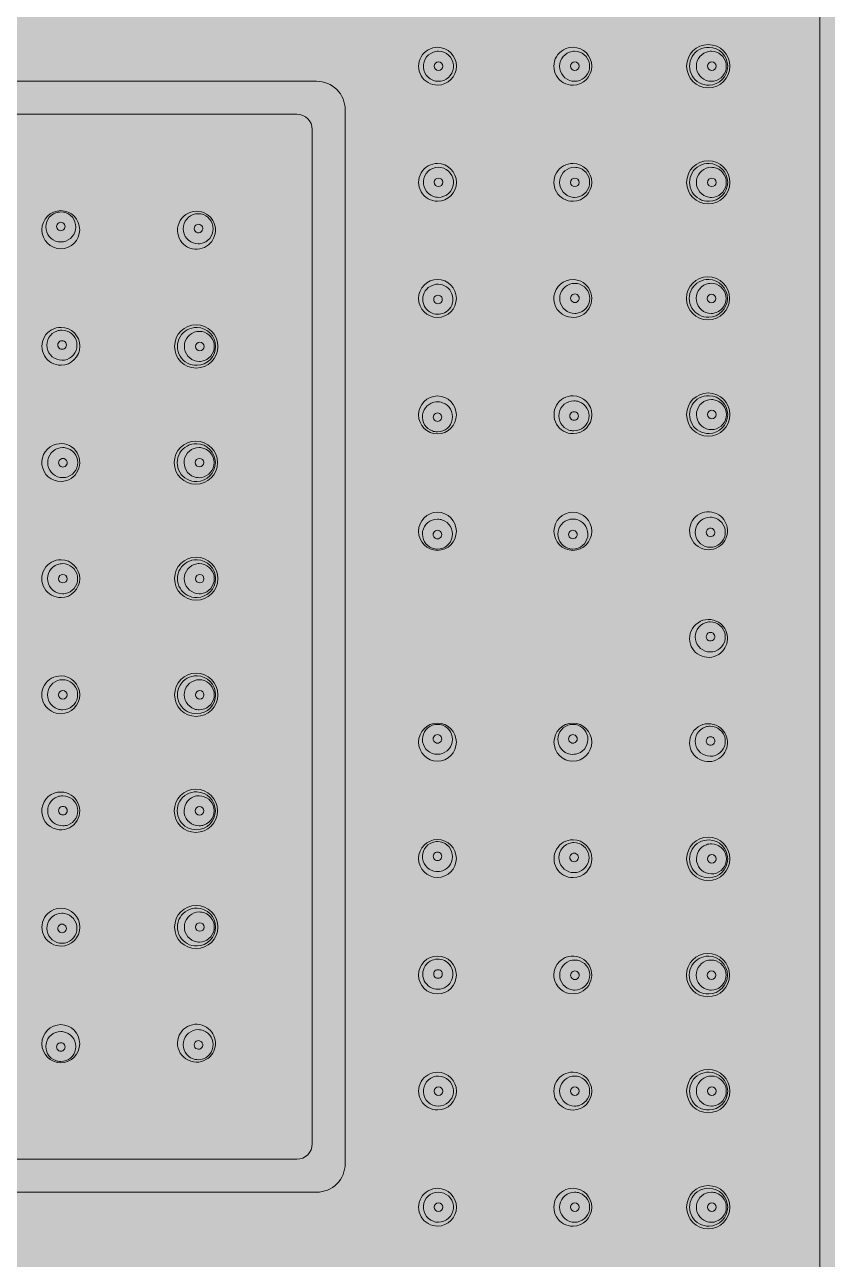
# Model space of a CAD drawing. Header units: metres. Extents: x 8 to 2416, y -346 to 476.
# Drawn here: x 223.4783 to 223.5424, y -190.352 to -190.2535 of the extents above; entities that cross this region are included whole.
import ezdxf

# ---------------------------------------------------------------- set-up
doc = ezdxf.new("R2010")
doc.units = ezdxf.units.M
doc.linetypes.add('0', pattern=[0])
doc.layers.get('0').update_dxf_attribs({"color": 250, "linetype": '0', "lineweight": 20})
doc.layers.add('baños', color=140, linetype='Continuous', lineweight=0)
doc.layers.add('SE-3', color=253, linetype='Continuous', lineweight=5)
doc.styles.get("Standard").update_dxf_attribs({"font": 'arial.ttf', "height": 0.1875})

# ---------------------------------------------------------------- blocks, each defined once
blk = doc.blocks.new('A$C3bae67db')
at = {"layer": 'baños'}
for p, q in [((0.05795743052766511, 0.144322481631086), (0.1420428246007646, 0.144322481631086)), ((0.05567767941755619, 0.142043857970684), (0.05567767969631632, 0.05795731748658994)), ((0.1443225757108735, 0.142043857970684), (0.1443225754321134, 0.05795731748658994)), ((0.05953425239812304, 0.1416937789345738), (0.140466002730534, 0.1416937789345738)), ((0.05830638234982644, 0.1404659088862488), (0.05830638234982644, 0.05953413947369057)), ((0.1416938727786032, 0.1404659088862488), (0.1416938727786032, 0.05953413947369057))]:
    blk.add_line(p, q, dxfattribs=at)
blk.add_lwpolyline([(0.1822216636463319, 0.1822215602621071), (0.01777859148198413, 0.1822215602621071), (0.01777859148198413, 0.0177784880978038), (0.1822216636463319, 0.0177784880978038)], close=True, dxfattribs=at)
for centre, radius in [((0.0544796976509847, 0.1733134594743326), 0.001726273626168971), ((0.06374570612022445, 0.1733134594743326), 0.001726273626168971), ((0.07300127095707332, 0.1732910671919292), 0.001726273626168971), ((0.08227776122473962, 0.1733134594743326), 0.001726273626168971), ((0.1177224939035764, 0.1733134594743326), 0.001726273626168971), ((0.1269989841712427, 0.1732910671919292), 0.001726273626168971), ((0.1362545490080915, 0.1733134594743326), 0.001726273626168971), ((0.1455205574773313, 0.1733134594743326), 0.001726273626168971), ((0.05448229008286809, 0.1517792178755037), 0.0003427381330779128), ((0.06374232382266065, 0.1517792178755037), 0.0003427381330779128), ((0.1362579313056553, 0.1517792178755037), 0.0003427381330779128), ((0.1455179650454479, 0.1517792178755037), 0.0003427381330779128), ((0.0768350682250798, 0.1324260433361175), 0.001726273626168971), ((0.0861115584927461, 0.1324036510537141), 0.001726273626168971), ((0.09536712332959496, 0.1324260433361175), 0.001726273626168971), ((0.1046331317988347, 0.1324260433361175), 0.001726273626168971), ((0.1138886966356836, 0.1324036510537141), 0.001726273626168971), ((0.1231651869033499, 0.1324260433361175), 0.001726273626168971)]:
    blk.add_circle(centre, radius, dxfattribs=at)
for centre, radius, start, end in [((0.05447989800812003, 0.1733552166100374), 0.001508175294152605, 0.896473032322938, 179.1038122815197), ((0.05448101657564486, 0.1735538487710251), 0.001202467430117421, 20.04733987539626, 179.6512744404281), ((0.06374550576308913, 0.1733552166100374), 0.001508175294152605, 0.8961877184802615, 179.1035269676771), ((0.0637443871955643, 0.1735538487710251), 0.001202467430117421, 0.3487255595719368, 159.9526601246038), ((0.07300215720872849, 0.1733349210793058), 0.001508167584307319, 0.9001850982253351, 179.1011506184335), ((0.07300409911065664, 0.1735357429434607), 0.001202478864778748, 20.04951967974894, 179.640957565026), ((0.08227687497308445, 0.1733573133617377), 0.001508167584307319, 0.8988493815665013, 179.0998149017747), ((0.08227493307138367, 0.1735581352258926), 0.001202478864778748, 0.3590424349740219, 159.9504803202511), ((0.09155394328079502, 0.173339638749173), 0.001510474982378461, 32.1423970633517, 140.2087241241978), ((0.09166326351167164, 0.1734710912806072), 0.001200821812368165, 359.9070834077331, 160.0164505868466), ((0.09987286056059475, 0.173339638749173), 0.001510474982378461, 32.1423970633517, 140.2087241241978), ((0.09998218079147136, 0.1734710912806072), 0.001200821812368165, 359.9070834077331, 160.0164505868466), ((0.1083369916166443, 0.1734710912806072), 0.001200821812368165, 19.98354941315338, 180.0929165922669), ((0.108446311847521, 0.173339638749173), 0.001510474982378461, 39.79127587580218, 147.8576029366483), ((0.1177233801552315, 0.1733573133617377), 0.001508167584307319, 0.9001850982253351, 179.1011506184335), ((0.1177253220569323, 0.1735581352258926), 0.001202478864778748, 20.04951967974894, 179.640957565026), ((0.1269980979195875, 0.1733349210793058), 0.001508167584307319, 0.8988493815665013, 179.0998149017747), ((0.1269961560176593, 0.1735357429434607), 0.001202478864778748, 0.3590424349740219, 159.9504803202511), ((0.1362547493652269, 0.1733552166100374), 0.001508175294152605, 0.896473032322938, 179.1038122815197), ((0.1362558679327517, 0.1735538487710251), 0.001202467430117421, 20.04733987539625, 179.6512744404281), ((0.145520357120196, 0.1733552166100374), 0.001508175294152605, 0.8961877184802615, 179.1035269676771), ((0.1455192385526711, 0.1735538487710251), 0.001202467430117421, 0.3487255595719368, 159.9526601246038), ((0.05446754951820232, 0.1735612104902096), 0.001188978101211688, 180.0020748071833, 199.67936772018), ((0.05447933488515311, 0.1735681017058432), 0.001202398407140004, 199.7994449916714, 359.6681591336498), ((0.05448018139393618, 0.173594454557179), 0.0003427214496652206, 0.3198416913579096, 179.6787560475), ((0.05448018144100253, 0.173598289266824), 0.0003427214496676189, 180.3198417624976, 359.6787559762951), ((0.05449272013104611, 0.1735610929665263), 0.001188992995398989, 0.002160217887124121, 19.91273335855645), ((0.06373268364016305, 0.1735610929665263), 0.001188992995398989, 160.0872666414435, 179.9978397821129), ((0.06374606888628342, 0.1735681017058432), 0.001202398407140004, 180.3318408663502, 340.2005550083285), ((0.06374522237727298, 0.173594454557179), 0.0003427214496652206, 0.3212439525000475, 179.6801583086421), ((0.06374522233020663, 0.173598289266824), 0.0003427214496676189, 180.3212440237049, 359.6801582375024), ((0.06375785425300684, 0.1735612104902096), 0.001188978101211688, 340.3206322798199, 359.9979251928167), ((0.07299033093929985, 0.1735433238581159), 0.001188687084480606, 180.0022010002266, 199.6794990756158), ((0.07300233640874332, 0.1735506812615775), 0.001202472454991783, 199.8169514147223, 359.6410310933491), ((0.07300338580874133, 0.1735769069549526), 0.0003427216785174244, 0.3254488414049065, 179.6683356267581), ((0.07300338602179046, 0.1735808375360826), 0.0003427216785175545, 180.3254488415971, 359.6683356265643), ((0.07301608250939218, 0.1735431000416732), 0.001188702755491038, 0.00229199929753495, 19.9144172177911), ((0.0822768367818103, 0.1733275157811995), 0.001508967363600021, 177.8229479661159, 2.030180756715632), ((0.08226294967264813, 0.1735654923240766), 0.001188702755491038, 160.0855827822089, 179.9977080007025), ((0.08227669577306962, 0.1735730735439809), 0.001202472454991783, 180.358968906651, 340.1830485852777), ((0.08227564637329898, 0.1735992992373561), 0.0003427216785174244, 0.3316643732419094, 179.6745511585951), ((0.08227564616002248, 0.173603229818486), 0.0003427216785175545, 180.3316643734357, 359.6745511584029), ((0.08228870124274046, 0.1735657161405477), 0.001188687084480606, 340.3205009243842, 359.9977989997734), ((0.0915392213878281, 0.1733286937784619), 0.001506273214753162, 139.5304199536453, 260.3648829553553), ((0.09166543075660094, 0.1734758483477385), 0.001200817506817739, 179.9068270054256, 340.0843865683467), ((0.09166078629935193, 0.1734779245608316), 0.001196171468180108, 160.2835028898118, 180.0059143141971), ((0.09153705081323871, 0.1733449948361461), 0.001521988814155353, 260.5481525612156, 31.633336167478), ((0.09168398208064765, 0.1734966598719616), 0.0003432313649668054, 173.5931482232722, 249.6561820570691), ((0.09168121028435827, 0.1734967832680532), 0.000340463161306216, 99.65649165936632, 173.5617333049892), ((0.09168160521697111, 0.1734938082787956), 0.0003434622621792048, 35.70272115541425, 99.63819332802713), ((0.09168335186971355, 0.1734943216248617), 0.0003417448353014675, 323.4591566175691, 35.80372518769882), ((0.09166790551783244, 0.1734690213807717), 0.00119617823364954, 340.3514577205625, 0.005868943530813565), ((0.09985813866762783, 0.1733286937784619), 0.001506273214753162, 139.5304199536453, 260.3648829553553), ((0.09998434803640066, 0.1734758483477385), 0.001200817506817739, 179.9068270054256, 340.0843865683467), ((0.09997970357915165, 0.1734779245608316), 0.001196171468180108, 160.2835028898118, 180.0059143141971), ((0.09985596809303843, 0.1733449948361461), 0.001521988814155353, 260.5481525612156, 31.633336167478), ((0.1000028993604474, 0.1734966598719616), 0.0003432313649668054, 173.5931482232722, 249.6561820570691), ((0.100000127564158, 0.1734967832680532), 0.000340463161306216, 99.65649165936632, 173.5617333049892), ((0.1000005224967708, 0.1734938082787956), 0.0003434622621792048, 35.70272115541425, 99.63819332802713), ((0.1000022691495133, 0.1734943216248617), 0.0003417448353014675, 323.4591566175691, 35.80372518769882), ((0.09998682279763216, 0.1734690213807717), 0.00119617823364954, 340.3514577205625, 0.005868943530813565), ((0.1084632043150773, 0.1733449948361461), 0.001521988814155353, 148.366663832522, 279.4518474387844), ((0.1083323496104835, 0.1734690213807717), 0.00119617823364954, 179.9941310564692, 199.6485422794375), ((0.108334824371715, 0.1734758483477385), 0.001200817506817739, 199.9156134316533, 0.09317299457435906), ((0.1083169032586024, 0.1734943216248617), 0.0003417448353014675, 144.1962748123012, 216.5408433824308), ((0.1083186499113449, 0.1734938082787956), 0.0003434622621792048, 80.36180667197294, 144.2972788445857), ((0.1083190448439577, 0.1734967832680532), 0.000340463161306216, 6.43826669501083, 80.34350834063368), ((0.1083162730476683, 0.1734966598719616), 0.0003432313649668054, 290.3438179429309, 6.406851776727837), ((0.1084610337404879, 0.1733286937784619), 0.001506273214753162, 279.6351170446448, 40.46958004635464), ((0.1083394688289641, 0.1734779245608316), 0.001196171468180108, 359.9940856858029, 19.71649711018825), ((0.1177234183465057, 0.1733275157811995), 0.001508967363600021, 177.9698192432843, 2.177052033884066), ((0.1177115538855755, 0.1735657161405477), 0.001188687084480606, 180.0022010002266, 199.6794990756158), ((0.1177235593552464, 0.1735730735439809), 0.001202472454991783, 199.8169514147223, 359.6410310933491), ((0.117724608755017, 0.1735992992373561), 0.0003427216785174244, 0.3254488414049065, 179.6683356267581), ((0.1177246089682935, 0.173603229818486), 0.0003427216785175545, 180.3254488415971, 359.6683356265643), ((0.1177373054556679, 0.1735654923240766), 0.001188702755491038, 0.00229199929753495, 19.9144172177911), ((0.1269841726189238, 0.1735431000416732), 0.001188702755491038, 160.0855827822089, 179.9977080007025), ((0.1269979187195727, 0.1735506812615775), 0.001202472454991783, 180.358968906651, 340.1830485852777), ((0.1269968693195747, 0.1735769069549526), 0.0003427216785174244, 0.3316643732419094, 179.6745511585951), ((0.1269968691065255, 0.1735808375360826), 0.0003427216785175545, 180.3316643734357, 359.6745511584029), ((0.1270099241890161, 0.1735433238581159), 0.001188687084480606, 340.3205009243842, 359.9977989997734), ((0.1362424008753091, 0.1735612104902096), 0.001188978101211688, 180.0020748071833, 199.6793677201801), ((0.1362541862420326, 0.1735681017058432), 0.001202398407140004, 199.7994449916714, 359.6681591336498), ((0.136255032751043, 0.173594454557179), 0.0003427214496652206, 0.3198416913579096, 179.6787560475), ((0.1362550327981094, 0.173598289266824), 0.0003427214496676189, 180.3198417624976, 359.6787559762951), ((0.1362675714881529, 0.1735610929665263), 0.001188992995398989, 0.002160217887124121, 19.91273335855645), ((0.1455075349972699, 0.1735610929665263), 0.001188992995398989, 160.0872666414435, 179.9978397821129), ((0.1455209202431629, 0.1735681017058432), 0.001202398407140004, 180.3318408663502, 340.2005550083285), ((0.1455200737343798, 0.173594454557179), 0.0003427214496652206, 0.3212439525000475, 179.6801583086421), ((0.1455200736873135, 0.173598289266824), 0.0003427214496676189, 180.3212440237049, 359.6801582375024), ((0.1455327056101137, 0.1735612104902096), 0.001188978101211688, 340.32063227982, 359.9979251928167), ((0.05447989808065223, 0.1733261349289883), 0.001508910434373833, 177.9996003974604, 2.000684916435894), ((0.06374550569055693, 0.1733261349289883), 0.001508910434373833, 177.9993150835641, 2.000399602539628), ((0.07300219540023001, 0.1733051234987677), 0.001508967363600021, 177.9698192432843, 2.177052033884066), ((0.09168403917576917, 0.1734947125826984), 0.0003414261719296849, 249.5335920906758, 323.3377727266896), ((0.1000029564555689, 0.1734947125826984), 0.0003414261719296849, 249.5335920906758, 323.3377727266896), ((0.1083162159525468, 0.1734947125826984), 0.0003414261719296849, 216.6622272733104, 290.4664079093242), ((0.126998059728086, 0.1733051234987677), 0.001508967363600021, 177.8229479661159, 2.030180756715632), ((0.1362547494377591, 0.1733261349289883), 0.001508910434373833, 177.9996003974604, 2.000684916435894), ((0.1455203570476638, 0.1733261349289883), 0.001508910434373833, 177.9993150835641, 2.000399602539628), ((0.05447967483312688, 0.1625053218036676), 0.001508369991397104, 0.7108807457131594, 179.2900072567805), ((0.05448111998019023, 0.1626421779732148), 0.001201973046303671, 19.915328080069, 179.8397393457669), ((0.06374493907240186, 0.1625053218036676), 0.001508369991397104, 0.7099927432194744, 179.2891192542869), ((0.06374349392533851, 0.1626421779732148), 0.001201973046303671, 0.1602606542315242, 160.084671919931), ((0.07301119532778877, 0.1625044422988147), 0.001509211767642307, 346.828532229629, 179.243894026229), ((0.0730054199450283, 0.1626533971103079), 0.001200928035992184, 19.83266307732577, 180.07419896696), ((0.08228688576921606, 0.1625079825428095), 0.001510641993610608, 0.5809473250861245, 179.4860116572814), ((0.08237487893800655, 0.1625904260841828), 0.001200928035992184, 359.92580103304, 160.1673369226743), ((0.0915862143840318, 0.1624867265404824), 0.001523564837230641, 0.5749321923366639, 179.4273566964525), ((0.09181096014524748, 0.1625102988034151), 0.00119389333313216, 359.6410510969565, 160.6700218788731), ((0.1084140407442842, 0.1624867265404824), 0.001523564837230641, 0.5726433035474657, 179.4250678076633), ((0.1081892949830685, 0.1625102988034151), 0.00119389333313216, 19.32997812112687, 180.3589489030435), ((0.1177133693590999, 0.1625079825428095), 0.001510641993610608, 0.5139883427186024, 179.4190526749139), ((0.1176253761903094, 0.1625904260841828), 0.001200928035992184, 19.83266307732577, 180.07419896696), ((0.1269890598005272, 0.1625044422988147), 0.001509211767642307, 0.7561059737710158, 193.171467770371), ((0.1269948351832877, 0.1626533971103079), 0.001200928035992184, 359.92580103304, 160.1673369226743), ((0.1362553160559141, 0.1625053218036676), 0.001508369991397104, 0.7108807457131594, 179.2900072567805), ((0.1362567612029775, 0.1626421779732148), 0.001201973046303671, 19.915328080069, 179.8397393457685), ((0.1455205802951891, 0.1625053218036676), 0.001508369991397104, 0.7099927432194744, 179.2891192542869), ((0.1455191351481258, 0.1626421779732148), 0.001201973046303671, 0.1602606542331526, 160.084671919931), ((0.05447514442696821, 0.162645556827659), 0.001195992791243886, 180.0008071647798, 199.7035512946327), ((0.05448032528509295, 0.1626488237044619), 0.00120197248215199, 199.7668953392953, 359.839403913317), ((0.05448089270360335, 0.1626680811883894), 0.000342717117449731, 0.1414165953508873, 179.8545204967726), ((0.05448089276453949, 0.1626697972677), 0.0003427171174496419, 180.1414165954144, 359.854520496644), ((0.05448629616487644, 0.1626454373263648), 0.001195996880989198, 0.0008305610141249543, 19.85298930787151), ((0.06373831774087968, 0.1626454373263648), 0.001195996880989198, 160.1470106921285, 179.9991694389859), ((0.0637442886204358, 0.1626488237044619), 0.00120197248215199, 180.160596086683, 340.2331046607047), ((0.0637437212019254, 0.1626680811883894), 0.000342717117449731, 0.1454795032273842, 179.8585834046491), ((0.06374372114098925, 0.1626697972677), 0.0003427171174496419, 180.145479503356, 359.8585834045856), ((0.06374946947856053, 0.162645556827659), 0.001195992791243886, 340.2964487053673, 359.9991928352202), ((0.07300421366628917, 0.162651841889403), 0.00119972075021922, 180, 199.6894084976491), ((0.07300455933703098, 0.1626544966894308), 0.001200943033476937, 199.8031047080196, 0.06684714840780348), ((0.07299085823158613, 0.1626671433972042), 0.0003424123588573842, 0.09251265869286474, 180.098022152865), ((0.07299085828638319, 0.1626671104729844), 0.0003424123588572697, 180.092512941707, 0.09802186985085153), ((0.07300578258762336, 0.1626559617632672), 0.001199718968097798, 359.996946844907, 19.72332169044368), ((0.08237451629541148, 0.1625929907371422), 0.001199718968097798, 160.2766783095563, 180.003053155093), ((0.08237573954600386, 0.1625915256633057), 0.001200943033476937, 179.9331528515922, 340.1968952919805), ((0.08238944059665165, 0.1626041394468594), 0.0003424123588572697, 179.9019781301492, 359.907487058293), ((0.08238944065144871, 0.1626041723710792), 0.0003424123588573842, 359.901977847135, 179.9074873413072), ((0.08237608521674566, 0.1625888708632779), 0.00119972075021922, 340.3105915023508, 0), ((0.09182300489258388, 0.1625030107095888), 0.001207674969753276, 160.5328952600326, 180), ((0.09184579302630347, 0.1625049801287055), 0.0003407760450880885, 359.6740150187168, 180.3195815854411), ((0.1081544621020125, 0.1625049801287055), 0.0003407760450880885, 359.6804184145589, 180.3259849812832), ((0.1081772502357321, 0.1625030107095888), 0.001207674969753276, 0, 19.46710473996738), ((0.1176241699115703, 0.1625888708632779), 0.00119972075021922, 180, 199.6894084976491), ((0.1176245155823121, 0.1625915256633057), 0.001200943033476937, 199.8031047080196, 0.06684714840780348), ((0.1176108144768673, 0.1626041723710792), 0.0003424123588573842, 0.09251265869286474, 180.098022152865), ((0.1176108145316643, 0.1626041394468594), 0.0003424123588572697, 180.092512941707, 0.09802186985085153), ((0.1176257388329045, 0.1625929907371422), 0.001199718968097798, 359.996946844907, 19.72332169044368), ((0.126995695791285, 0.1626544966894308), 0.001200943033476937, 179.9331528515922, 340.1968952919805), ((0.1269944725406926, 0.1626559617632672), 0.001199718968097798, 160.2766783095563, 180.003053155093), ((0.1270093968419328, 0.1626671104729844), 0.0003424123588572697, 179.9019781301492, 359.907487058293), ((0.1270093968967299, 0.1626671433972042), 0.0003424123588573842, 359.901977847135, 179.9074873413072), ((0.1269960414620268, 0.162651841889403), 0.00119972075021922, 340.3105915023508, 0), ((0.1362507856497555, 0.162645556827659), 0.001195992791243886, 180.0008071647798, 199.7035512946327), ((0.1362559665078802, 0.1626488237044619), 0.00120197248215199, 199.7668953392953, 359.839403913317), ((0.1362565339263906, 0.1626680811883894), 0.000342717117449731, 0.1414165953508873, 179.8545204967726), ((0.1362565339873267, 0.1626697972677), 0.0003427171174496419, 180.1414165954144, 359.854520496644), ((0.1362619373874363, 0.1626454373263648), 0.001195996880989198, 0.0008305610141249543, 19.85298930787151), ((0.1455139589634395, 0.1626454373263648), 0.001195996880989198, 160.1470106921285, 179.9991694389859), ((0.145519929843223, 0.1626488237044619), 0.00120197248215199, 180.160596086683, 340.2331046607047), ((0.1455193624247126, 0.1626680811883894), 0.000342717117449731, 0.1454795032273842, 179.8585834046491), ((0.1455193623637765, 0.1626697972677), 0.0003427171174496419, 180.145479503356, 359.8585834045856), ((0.1455251107013478, 0.162645556827659), 0.001195992791243886, 340.2964487053673, 359.9991928352202), ((0.05447967492748695, 0.1624929886570108), 0.001508573317714411, 178.8216237899946, 1.179264308856052), ((0.06374493897804179, 0.1624929886570108), 0.001508573317714411, 178.820735691144, 1.178376210005465), ((0.07300972598702948, 0.1624924126265803), 0.001507949430811743, 178.7861149333493, 347.2863113225147), ((0.0822868853888199, 0.1625086333660484), 0.001510635915196017, 179.5106951228642, 0.5562638595076828), ((0.09158621378331055, 0.1625168025323269), 0.001523560504830024, 180.5584262577229, 359.4438626310407), ((0.09180919968364698, 0.1624954735541344), 0.001193893552601191, 179.6382842799193, 340.6700129615115), ((0.09184579281189009, 0.1625011405359835), 0.0003407760450881728, 179.6740150186533, 0.3195815855062213), ((0.09179715508228448, 0.1625027614001233), 0.00120767496975197, 340.5328952513857, 0.00274696578805152), ((0.1084140413450054, 0.1625168025323269), 0.001523560504830024, 180.5561373689593, 359.441573742277), ((0.1082031000460315, 0.1625027614001233), 0.00120767496975197, 179.997253034212, 199.4671047486143), ((0.108191055444669, 0.1624954735541344), 0.001193893552601191, 199.3299870384885, 0.3617157200806724), ((0.1081544623164259, 0.1625011405359835), 0.0003407760450881728, 179.6804184144938, 0.3259849813467099), ((0.1177133697394961, 0.1625086333660484), 0.001510635915196017, 179.4437361404923, 0.4893048771358387), ((0.1269905291412865, 0.1624924126265803), 0.001507949430811743, 192.7136886774853, 1.213885066650693), ((0.1362553161502742, 0.1624929886570108), 0.001508573317714411, 178.8216237899946, 1.179264308856052), ((0.145520580200829, 0.1624929886570108), 0.001508573317714411, 178.820735691144, 1.178376210005465), ((0.05447950813184299, 0.1516974878060644), 0.001508175096699564, 0.3875553460212671, 179.6135214827309), ((0.05448327261931674, 0.151767782404324), 0.001200198361899698, 199.7612507028317, 179.9592501936951), ((0.06374510577368575, 0.1516974878060644), 0.001508175096699564, 0.386478517269135, 179.6124446539788), ((0.063741341286212, 0.151767782404324), 0.001200198361899698, 0.04074980630490895, 340.2387492971683), ((0.0730079978090803, 0.1516867050663002), 0.001515211808342921, 0.2639760559234214, 179.7336847053708), ((0.0730739901680213, 0.1517256996076135), 0.001201160737011495, 32.91656010550926, 171.2970902225019), ((0.08230313843476189, 0.1516853050253708), 0.001515211808342921, 0.2663152946292405, 179.7360239440766), ((0.0824559052025311, 0.1516971728971335), 0.001198002720139636, 359.8324281218217, 160.4590174576771), ((0.09158715596547928, 0.1516763482313941), 0.001523803867774046, 0.5847748674714536, 179.4162231563053), ((0.0918136551121993, 0.1516998205421665), 0.001193765217027741, 359.636596389109, 160.6779286321186), ((0.1084130991628367, 0.1516763482313941), 0.001523803867774046, 0.5837768436947157, 179.4152251325285), ((0.1081866000161167, 0.1516998205421665), 0.001193765217027741, 19.32207136788142, 180.363403610891), ((0.1176971166935541, 0.1516853050253708), 0.001515211808342921, 0.2639760559234214, 179.7336847053708), ((0.1175443499257849, 0.1516971728971335), 0.001198002720139636, 19.54098254232293, 180.1675718781783), ((0.1269922573192357, 0.1516867050663002), 0.001515211808342921, 0.2663152946292405, 179.7360239440766), ((0.1269262649602947, 0.1517256996076135), 0.001201160737011495, 8.702909777498146, 147.0834398944907), ((0.1362551493546302, 0.1516974878060644), 0.001508175096699564, 0.3875553460212671, 179.6135214827309), ((0.136258913842104, 0.151767782404324), 0.001200198361899698, 199.7612507028317, 179.9592501936951), ((0.145520746996473, 0.1516974878060644), 0.001508175096699564, 0.386478517269135, 179.6124446539788), ((0.1455169825089992, 0.151767782404324), 0.001200198361899698, 0.04074980630490895, 340.2387492971683), ((0.05441135045814782, 0.1517482342116985), 0.001128460337495796, 178.9640748255869, 199.9974153185455), ((0.06381326344738092, 0.1517482342116985), 0.001128460337495796, 340.0025846814546, 1.035925174413134), ((0.07307399016074534, 0.1517256996062493), 0.001201160729709154, 171.2970901245025, 202.5176190348196), ((0.07309017884925062, 0.1517334180448024), 0.0003418119665339049, 359.8552793012769, 180.1515735499855), ((0.07309017895497938, 0.1517316504310493), 0.0003418119665338834, 179.8552793012768, 0.1515735499854856), ((0.07307399016756655, 0.151725699607983), 0.001201160736598691, 337.0568312886519, 32.91656015686085), ((0.08246630862297799, 0.1516925742759447), 0.001209345381516621, 160.4185567370955, 184.4163468369073), ((0.08247988585274335, 0.1516948994953289), 0.0003418119665339049, 359.8484264500146, 180.1447206987231), ((0.0918259001020747, 0.151692364972309), 0.001207791059114692, 160.5363707599155, 180.0027326105982), ((0.09184874240166074, 0.1516943037884637), 0.0003407458622599414, 359.6707068420732, 179.9999999999365), ((0.1081515127266552, 0.1516943037884637), 0.0003407458622599414, 6.35093158794635e-11, 180.3292931579268), ((0.1081743550262413, 0.151692364972309), 0.001207791059114692, 359.9972673894018, 19.46362924008448), ((0.1175203692755726, 0.1516948994953289), 0.0003418119665339049, 359.8552793012769, 180.1515735499855), ((0.117533946505338, 0.1516925742759447), 0.001209345381516621, 355.5836531630927, 19.58144326290454), ((0.1269262649607494, 0.151725699607983), 0.001201160736598691, 147.0834398431392, 202.9431687113481), ((0.1269100762790654, 0.1517334180448024), 0.0003418119665339049, 359.8484264500146, 180.1447206987231), ((0.1269100761733366, 0.1517316504310493), 0.0003418119665338834, 179.8484264500145, 0.1447206987231602), ((0.1269262649675706, 0.1517256996062493), 0.001201160729709154, 337.4823809651804, 8.702909875497538), ((0.1361869916809351, 0.1517482342116985), 0.001128460337495796, 178.9640748255869, 199.9974153185455), ((0.1455889046701682, 0.1517482342116985), 0.001128460337495796, 340.0025846814546, 1.035925174413134), ((0.05447950815821834, 0.1516946950685458), 0.001508196546264781, 179.5074288684401, 0.4936479602929344), ((0.0637451057473104, 0.1516946950685458), 0.001508196546264781, 179.5063520397071, 0.4925711315599271), ((0.07300799808488456, 0.1517002163168009), 0.001515209523409549, 180.2445972809356, 359.7530634803589), ((0.07307393051199007, 0.1517096354696328), 0.001195045438537086, 201.8072276504948, 337.7672225745089), ((0.08230313815895762, 0.1516988162758715), 0.001515209523409549, 180.2469365196411, 359.7554027190644), ((0.08245510639424403, 0.1516903087541159), 0.001198002774692498, 184.3495727924682, 340.4590152359306), ((0.08247988574701459, 0.1516931318816042), 0.0003418119665338834, 179.8484264500145, 0.1447206987231602), ((0.08244954324434595, 0.1516936374212783), 0.001204359554630129, 340.3983028553304, 0.00150830349425744), ((0.09158715569695097, 0.1517071591972758), 0.001523801172583426, 180.5747514779052, 359.4262465459042), ((0.09181185024929484, 0.1516847358356479), 0.001193765215403577, 179.6365954075218, 340.6779287406165), ((0.09184873122601722, 0.1516904147697922), 0.0003407568798300127, 179.346075732061, 0.324631110040522), ((0.09179960526373954, 0.1516921914056475), 0.001207791056576054, 340.5363707333084, 0.002733619492575247), ((0.108413099431365, 0.1517071591972758), 0.001523801172583426, 180.5737534540958, 359.4252485220948), ((0.1082006498645764, 0.1516921914056475), 0.001207791056576054, 179.9972663805075, 199.4636292666916), ((0.1081884048790211, 0.1516847358356479), 0.001193765215403577, 199.3220712593835, 0.3634045924781659), ((0.1081515239022988, 0.1516904147697922), 0.0003407568798300127, 179.6753688899595, 0.6539242679389679), ((0.1176971169693584, 0.1516988162758715), 0.001515209523409549, 180.2445972809356, 359.7530634803589), ((0.11755071188397, 0.1516936374212783), 0.001204359554630129, 179.9984916965057, 199.6016971446696), ((0.117545148734072, 0.1516903087541159), 0.001198002774692498, 199.5409847640694, 355.6504272075318), ((0.1175203693813014, 0.1516931318816042), 0.0003418119665338834, 179.8552793012768, 0.1515735499854856), ((0.1269922570434314, 0.1517002163168009), 0.001515209523409549, 180.2469365196411, 359.7554027190644), ((0.1269263246163259, 0.1517096354696328), 0.001195045438537086, 202.2327774254911, 338.1927723495052), ((0.1362551493810056, 0.1516946950685458), 0.001508196546264781, 179.5074288684401, 0.4936479602929344), ((0.1455207469700976, 0.1516946950685458), 0.001508196546264781, 179.5063520397071, 0.4925711315599271), ((0.05795630335677515, 0.142043857970684), 0.002278623939186994, 89.971657394038, 180), ((0.1420439517716545, 0.142043857970684), 0.002278623939186994, 0, 90.028342605962), ((0.05953425239812304, 0.1404659088862488), 0.001227870048324664, 90.00000000256642, 179.9999999898011), ((0.1404660027303066, 0.1404659088862488), 0.001227870048324664, 1.019894475264307e-08, 89.99999999743358), ((0.07683595447673497, 0.1324698972235225), 0.001508167584307319, 0.9001850982253351, 179.1011506184335), ((0.1231643006516947, 0.1324698972235225), 0.001508167584307319, 0.8988493815665013, 179.0998149017747), ((0.06757577863658071, 0.132457578697931), 0.001521988814155353, 148.366663832522, 279.4518474387844), ((0.06744956593814777, 0.1325836751423921), 0.001200821812368165, 19.98354941315338, 180.0929165922669), ((0.06755888616902439, 0.1324522226109579), 0.001510474982378461, 39.79127587580216, 147.8576029366483), ((0.06757360806199131, 0.1324412776402468), 0.001506273214753162, 279.6351170446447, 40.46958004635466), ((0.06745204315046749, 0.1325905084226164), 0.001196171468180108, 359.9940856858029, 19.71649711018825), ((0.07683789637843574, 0.1326707190876775), 0.001202478864778748, 20.04951967974894, 179.640957565026), ((0.07683718307652043, 0.1327118830991409), 0.0003427216785174244, 0.3254488414049065, 179.6683356267581), ((0.07684987977717128, 0.1326780761858615), 0.001188702755491038, 0.00229199929753495, 19.9144172177911), ((0.08611067224109092, 0.1324475049410907), 0.001508167584307319, 0.8988493815665013, 179.0998149017747), ((0.08609674694065461, 0.1326556839034581), 0.001188702755491038, 160.0855827822089, 179.9977080007025), ((0.08610873033916278, 0.1326483268052456), 0.001202478864778748, 0.3590424349740219, 159.9504803202511), ((0.08610944364107809, 0.1326894908167375), 0.0003427216785174244, 0.3316643732419094, 179.6745511585951), ((0.09536732368673029, 0.1324678004718223), 0.001508175294152605, 0.896473032322938, 179.1038122815197), ((0.09536844225425511, 0.13266643263281), 0.001202467430117421, 20.04733987539626, 179.6512744404281), ((0.09536760707254643, 0.1327070384189639), 0.0003427214496652206, 0.3198416913579096, 179.6787560475), ((0.09538014580965637, 0.1326736768283112), 0.001188992995398989, 0.002160217887124121, 19.91273335855645), ((0.1046329314416994, 0.1324678004718223), 0.001508175294152605, 0.8961877184802615, 179.1035269676771), ((0.1046201093187733, 0.1326736768283112), 0.001188992995398989, 160.0872666414435, 179.9978397821129), ((0.1046318128741746, 0.13266643263281), 0.001202467430117421, 0.3487255595719368, 159.9526601246038), ((0.1046326480558832, 0.1327070384189639), 0.0003427214496652206, 0.3212439525000475, 179.6801583086421), ((0.1138895828873387, 0.1324475049410907), 0.001508167584307319, 0.9001850982253351, 179.1011506184335), ((0.1138915247892669, 0.1326483268052456), 0.001202478864778748, 20.04951967974894, 179.640957565026), ((0.1138908114873516, 0.1326894908167375), 0.0003427216785174244, 0.3254488414049065, 179.6683356267581), ((0.1139035081880024, 0.1326556839034581), 0.001188702755491038, 0.00229199929753495, 19.9144172177911), ((0.1231503753512584, 0.1326780761858615), 0.001188702755491038, 160.0855827822089, 179.9977080007025), ((0.1231623587499939, 0.1326707190876775), 0.001202478864778748, 0.3590424349740219, 159.9504803202511), ((0.1231630720519092, 0.1327118830991409), 0.0003427216785174244, 0.3316643732419094, 179.6745511585951), ((0.1324266470664384, 0.1324412776402468), 0.001506273214753162, 139.5304199536453, 260.3648829553553), ((0.1324413689594053, 0.1324522226109579), 0.001510474982378461, 32.1423970633517, 140.2087241241978), ((0.1325482119779622, 0.1325905084226164), 0.001196171468180108, 160.2835028898118, 180.0059143141971), ((0.1325506891902819, 0.1325836751423921), 0.001200821812368165, 359.9070834077331, 160.0164505868466), ((0.132424476491849, 0.132457578697931), 0.001521988814155353, 260.5481525612156, 31.633336167478), ((0.06744492393198698, 0.1325816052425566), 0.00119617823364954, 179.9941310564692, 199.6485422794375), ((0.06744739869321847, 0.1325884322095234), 0.001200817506817739, 199.9156134316533, 0.09317299457435906), ((0.06742947758010587, 0.1326069054866466), 0.0003417448353014675, 144.1962748123012, 216.5408433824308), ((0.06743122423284831, 0.1326063921405805), 0.0003434622621792048, 80.36180667197289, 144.2972788445857), ((0.06742879027405024, 0.1326072964444833), 0.0003414261719296849, 216.6622272733104, 290.466407909324), ((0.06743161916568852, 0.1326093671298381), 0.000340463161306216, 6.43826669501083, 80.34350834063362), ((0.06742884736917176, 0.1326092437337465), 0.0003432313649668054, 290.3438179429309, 6.406851776727837), ((0.07683599266800911, 0.1324400996429844), 0.001508967363600021, 177.9698192432843, 2.177052033884066), ((0.07682412820707896, 0.1326783000023326), 0.001188687084480606, 180.0022010002266, 199.6794990756158), ((0.0768361336767498, 0.1326856574057658), 0.001202472454991783, 199.8169514147223, 359.6410310933491), ((0.07683718328979694, 0.1327158136802709), 0.0003427216785175545, 180.3254488415971, 359.6683356265643), ((0.08611063404958941, 0.1324177073605526), 0.001508967363600021, 177.8229479661159, 2.030180756715632), ((0.0861104930410761, 0.1326632651233624), 0.001202472454991783, 180.358968906651, 340.1830485852777), ((0.08610944342802895, 0.1326934213978674), 0.0003427216785175545, 180.3316643734357, 359.6745511584029), ((0.08612249851051956, 0.1326559077199008), 0.001188687084480606, 340.3205009243842, 359.9977989997734), ((0.09536732375926249, 0.1324387187907732), 0.001508910434373833, 177.9996003974604, 2.000684916435894), ((0.09535497519681257, 0.1326737943519944), 0.001188978101211688, 180.0020748071833, 199.6793677201801), ((0.09536676056376336, 0.1326806855676281), 0.001202398407140004, 199.7994449916714, 359.6681591336498), ((0.09536760711961279, 0.1327108731286089), 0.0003427214496676189, 180.3198417624976, 359.6787559762951), ((0.1046329313691672, 0.1324387187907732), 0.001508910434373833, 177.9993150835641, 2.000399602539628), ((0.1046334945648937, 0.1326806855676281), 0.001202398407140004, 180.3318408663502, 340.2005550083285), ((0.1046326480088169, 0.1327108731286089), 0.0003427214496676189, 180.3212440237049, 359.6801582375024), ((0.1046452799316171, 0.1326737943519944), 0.001188978101211688, 340.3206322798199, 359.9979251928167), ((0.1138896210788403, 0.1324177073605526), 0.001508967363600021, 177.9698192432843, 2.177052033884066), ((0.1138777566179101, 0.1326559077199008), 0.001188687084480606, 180.0022010002266, 199.6794990756158), ((0.1138897620873536, 0.1326632651233624), 0.001202472454991783, 199.8169514147223, 359.6410310933491), ((0.1138908117004007, 0.1326934213978674), 0.0003427216785175545, 180.3254488415971, 359.6683356265643), ((0.1231642624604206, 0.1324400996429844), 0.001508967363600021, 177.8229479661159, 2.030180756715632), ((0.1231641214516799, 0.1326856574057658), 0.001202472454991783, 180.358968906651, 340.1830485852777), ((0.1231630718386327, 0.1327158136802709), 0.0003427216785175545, 180.3316643734357, 359.6745511584029), ((0.1231761269213507, 0.1326783000023326), 0.001188687084480606, 340.3205009243842, 359.9977989997734), ((0.1325528564352112, 0.1325884322095234), 0.001200817506817739, 179.9068270054256, 340.0843865683467), ((0.1325714077592579, 0.1326092437337465), 0.0003432313649668054, 173.5931482232722, 249.6561820570691), ((0.1325686359629685, 0.1326093671298381), 0.000340463161306216, 99.65649165936632, 173.5617333049892), ((0.1325714648543794, 0.1326072964444833), 0.0003414261719296849, 249.5335920906758, 323.3377727266896), ((0.1325690308955814, 0.1326063921405805), 0.0003434622621792048, 35.70272115541425, 99.63819332802713), ((0.1325707775483238, 0.1326069054866466), 0.0003417448353014675, 323.4591566175691, 35.80372518769882), ((0.1325553311964427, 0.1325816052425566), 0.00119617823364954, 340.3514577205625, 0.005868943530813565), ((0.0675262201329474, 0.1216022853915248), 0.001523564837230641, 0.572643303545837, 179.4250678076633), ((0.06730147437173173, 0.1216258576544575), 0.00119389333313216, 19.32997812112687, 180.3589489030435), ((0.07682554874776315, 0.121623541393852), 0.001510641993610608, 0.5139883427186024, 179.4190526749139), ((0.07673755557897266, 0.1217059849352253), 0.001200928035992184, 19.83266307732577, 180.07419896696), ((0.08610123918919044, 0.1216200011498572), 0.001509211767642307, 0.7561059737710158, 193.171467770371), ((0.08610665192958322, 0.1217715206143097), 0.001199718968097798, 160.2766783095563, 180.003053155093), ((0.08610701457195091, 0.1217689559613504), 0.001200928035992184, 359.92580103304, 160.1673369226743), ((0.09536749544457734, 0.1216208806547101), 0.001508369991397104, 0.7108807457131594, 179.2900072567805), ((0.0953689405916407, 0.1217577368242573), 0.001201973046303671, 19.915328080069, 179.8397393457669), ((0.0953741167763269, 0.1217609961774073), 0.001195996880989198, 0.0008305610141249543, 19.85298930787151), ((0.1046327596838523, 0.1216208806547101), 0.001508369991397104, 0.7099927432194744, 179.2891192542869), ((0.1046261383523301, 0.1217609961774073), 0.001195996880989198, 160.1470106921285, 179.9991694389859), ((0.104631314536789, 0.1217577368242573), 0.001201973046303671, 0.1602606542315242, 160.084671919931), ((0.1138990159392392, 0.1216200011498572), 0.001509211767642307, 346.828532229629, 179.243894026229), ((0.1138932405564788, 0.1217689559613504), 0.001200928035992184, 19.83266307732577, 180.07419896696), ((0.1138936031990738, 0.1217715206143097), 0.001199718968097798, 359.996946844907, 19.72332169044368), ((0.1231747063806665, 0.121623541393852), 0.001510641993610608, 0.5809473250861245, 179.4860116572814), ((0.123262699549457, 0.1217059849352253), 0.001200928035992184, 359.92580103304, 160.1673369226743), ((0.1324740349954823, 0.1216022853915248), 0.001523564837230641, 0.5749321923366639, 179.4273566964525), ((0.1326987807566979, 0.1216258576544575), 0.00119389333313216, 359.6410510969565, 160.6700218788731), ((0.06752622073366865, 0.1216323613833694), 0.001523560504830024, 180.5561373689593, 359.441573742277), ((0.06731527943469473, 0.1216183202511658), 0.00120767496975197, 179.997253034212, 199.4671047486143), ((0.06730323483333223, 0.1216110324051769), 0.001193893552601191, 199.3299870384885, 0.3617157200806724), ((0.06726664149067574, 0.121620538979748), 0.0003407760450880885, 359.6804184145589, 180.3259849812832), ((0.06726664170508911, 0.121616699387026), 0.0003407760450881728, 179.6804184144938, 0.3259849813467099), ((0.0672894296246227, 0.1216185695606313), 0.001207674969753276, 0, 19.46710473996738), ((0.07682554912815931, 0.1216241922170909), 0.001510635915196017, 179.4437361404923, 0.4893048771358387), ((0.07673634930023354, 0.1217044297143204), 0.00119972075021922, 180, 199.6894084976491), ((0.07673669497097535, 0.1217070845143482), 0.001200943033476937, 199.8031047080196, 0.06684714840780348), ((0.0767229938655305, 0.1217197312221217), 0.0003424123588573842, 0.09251265869286474, 180.098022152865), ((0.07672299392032755, 0.1217196982979019), 0.0003424123588572697, 180.092512941707, 0.09802186985085153), ((0.07673791822156772, 0.1217085495881847), 0.001199718968097798, 359.996946844907, 19.72332169044368), ((0.08610270852994972, 0.1216079714776228), 0.001507949430811743, 192.7136886774853, 1.213885066650693), ((0.08610787517994822, 0.1217700555404733), 0.001200943033476937, 179.9331528515922, 340.1968952919805), ((0.08612157628539308, 0.1217827022482467), 0.0003424123588573842, 359.901977847135, 179.9074873413072), ((0.08612157623059602, 0.1217826693240269), 0.0003424123588572697, 179.9019781301492, 359.907487058293), ((0.08610822085069003, 0.1217674007404455), 0.00119972075021922, 340.3105915023508, 0), ((0.09536749553893742, 0.1216085475080533), 0.001508573317714411, 178.8216237899946, 1.179264308856052), ((0.09536296503841868, 0.1217611156787015), 0.001195992791243886, 180.0008071647798, 199.7035512946327), ((0.09536814589654341, 0.1217643825555044), 0.00120197248215199, 199.7668953392953, 359.839403913317), ((0.09536871331505381, 0.1217836400394319), 0.000342717117449731, 0.1414165953508873, 179.8545204967726), ((0.09536871337598996, 0.1217853561187425), 0.0003427171174496419, 180.1414165954144, 359.854520496644), ((0.1046327595894923, 0.1216085475080533), 0.001508573317714411, 178.820735691144, 1.178376210005465), ((0.1046321092318863, 0.1217643825555044), 0.00120197248215199, 180.160596086683, 340.2331046607047), ((0.1046315418133759, 0.1217836400394319), 0.000342717117449731, 0.1454795032273842, 179.8585834046491), ((0.1046315417524397, 0.1217853561187425), 0.0003427171174496419, 180.145479503356, 359.8585834045856), ((0.104637290090011, 0.1217611156787015), 0.001195992791243886, 340.2964487053673, 359.9991928352202), ((0.1138975465984799, 0.1216079714776228), 0.001507949430811743, 178.7861149333493, 347.2863113225147), ((0.1138920342777396, 0.1217674007404455), 0.00119972075021922, 180, 199.6894084976491), ((0.1138923799484814, 0.1217700555404733), 0.001200943033476937, 199.8031047080196, 0.06684714840780348), ((0.1138786788430366, 0.1217827022482467), 0.0003424123588573842, 0.09251265869286474, 180.098022152865), ((0.1138786788978337, 0.1217826693240269), 0.0003424123588572697, 180.092512941707, 0.09802186985085153), ((0.1231747060002704, 0.1216241922170909), 0.001510635915196017, 179.5106951228642, 0.5562638595076828), ((0.1232635601574543, 0.1217070845143482), 0.001200943033476937, 179.9331528515922, 340.1968952919805), ((0.1232623369068619, 0.1217085495881847), 0.001199718968097798, 160.2766783095563, 180.003053155093), ((0.1232772612628992, 0.1217197312221217), 0.0003424123588573842, 359.901977847135, 179.9074873413072), ((0.1232772612081021, 0.1217196982979019), 0.0003424123588572697, 179.9019781301492, 359.907487058293), ((0.1232639058281961, 0.1217044297143204), 0.00119972075021922, 340.3105915023508, 0), ((0.132474034394761, 0.1216323613833694), 0.001523560504830024, 180.5584262577229, 359.4438626310407), ((0.1326970202950974, 0.1216110324051769), 0.001193893552601191, 179.6382842799193, 340.6700129615115), ((0.1327108255040343, 0.1216185695606313), 0.001207674969753276, 160.5328952600326, 180), ((0.1327336134233406, 0.121616699387026), 0.0003407760450881728, 179.6740150186533, 0.3195815855062213), ((0.1327336136377539, 0.121620538979748), 0.0003407760450880885, 359.6740150187168, 180.3195815854411), ((0.1326849756937349, 0.1216183202511658), 0.00120767496975197, 340.5328952513857, 0.00274696578805152)]:
    blk.add_arc(centre, radius, start, end, dxfattribs=at)
blk = doc.blocks.new('PL BASE 2N NASAS 09')
at = {"layer": 'baños', "xscale": -1, "rotation": 270}
blk.add_blockref('A$C3bae67db', (173.3952946918739, -22.20080044589224), dxfattribs=at)
at = {"layer": 'baños', "linetype": 'Continuous', "flags": 8}
for tag, p in [('MODELNUMBER', (167.1329024166141, -5.630616461235325, 2.857834639711941e-07)), ('TRADENAME', (167.1329024166694, -5.630658418648187, 2.857834639711941e-07)), ('MATERIAL', (167.132902416781, -5.630742991131916, 2.857834639711941e-07)), ('PRODUCT', (167.1329024167253, -5.630700704890165, 2.857834639711941e-07)), ('MODELNUMBER', (168.3076463902173, -5.630616461235325, 2.857834639711941e-07)), ('TRADENAME', (168.3076463902726, -5.630658418648187, 2.857834639711941e-07)), ('MATERIAL', (168.3076463903842, -5.630742991131916, 2.857834639711941e-07)), ('PRODUCT', (168.3076463903285, -5.630700704890165, 2.857834639711941e-07))]:
    blk.add_attdef(tag, p, '', height=2.537174511142602e-05, rotation=180.0000755047861, dxfattribs=at)
blk = doc.blocks.new('PL MUEBLES 2N NASAS 09')
blk.add_blockref('PL BASE 2N NASAS 09', (49.91427858474094, 62.7170073077223))

msp = doc.modelspace()

# ---------------------------------------------------------------- hatches: boundary and pattern name
at = {"layer": 'SE-3', "true_color": 0xffc78f, "transparency": 33554483}
h = msp.add_hatch(color=31, dxfattribs=at)
h.dxf.hatch_style = 1
edge = h.paths.add_edge_path()
edge.add_arc((221.9004496335004, -189.8018274841009), 0.0386492261182497, 87.96082291690205, 182.0391770830574)
edge.add_line((221.86182488277, -189.8032027333705), (221.8618248827699, -190.8223027333705))
edge.add_arc((221.9018248827699, -190.8223027333705), 0.03999999999996362, 180, 270.0000000000407)
edge.add_line((221.9018248827699, -190.8623027333705), (222.0118248110745, -190.8623027334078))
edge.add_line((222.0118248110745, -190.8623027334078), (222.01182488277, -193.2132247606512))
edge.add_line((222.01182488277, -193.2132247606512), (223.9118248827709, -193.213225441584))
edge.add_line((223.9118248827709, -193.213225441584), (223.9118248827708, -193.0782251011052))
edge.add_arc((223.951824882771, -193.0782251011054), 0.04000000000019099, 89.9999999998779, 179.999999999715, ccw=False)
edge.add_line((223.9518248827711, -193.0382251011052), (224.0718248827708, -193.0382251011052))
edge.add_arc((224.0718248827709, -193.0782251011051), 0.03999999999990678, 4.682416862190792, 90.00000000012221, ccw=False)
edge.add_line((224.1116913821899, -193.0749597949828), (224.1118248827708, -192.0982251011052))
edge.add_arc((224.0718248827709, -192.0982251011052), 0.03999999999996362, -90.00000000004081, 4.0813574742060155e-11, ccw=False)
edge.add_line((224.0718248827708, -192.1382251011052), (223.9518248828314, -192.1382251011052))
edge.add_arc((223.9518248827707, -192.0982251011053), 0.03999999999990678, 179.9999999998779, 270.0000000869182, ccw=False)
edge.add_line((223.9118248827708, -192.0982251011052), (223.9118248827707, -189.8032027333705))
edge.add_arc((223.8726521151302, -189.8023755010109), 0.03918150122174326, 358.7902340820123, 451.2097659179877)
edge.add_line((223.8718248827707, -189.7632027333705), (221.90182488277, -189.7632027333705))

# ---------------------------------------------------------------- block references
msp.add_blockref('PL MUEBLES 2N NASAS 09', (0.05000000000003979, -230.9185042361272))

doc.saveas('drawing.dxf')
